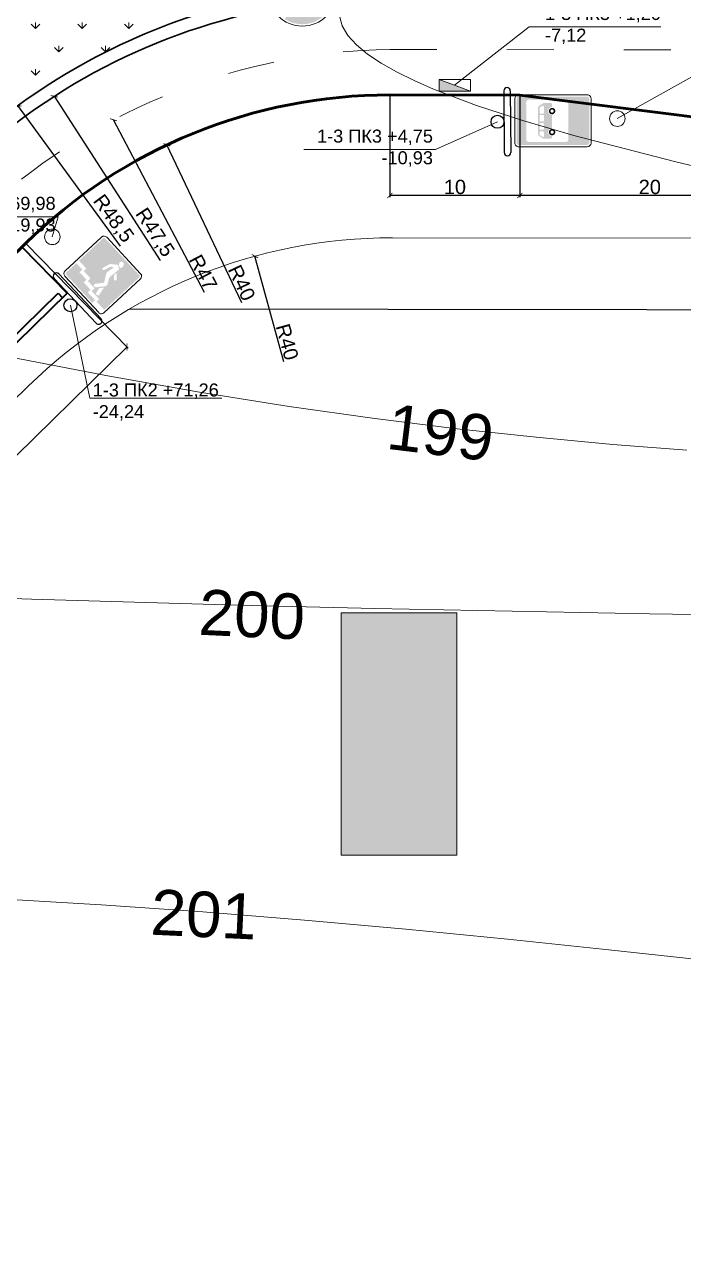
# Model space of a CAD drawing. Header units: millimetres. Extents: x -2123 to 34701, y -1286 to 835.
# Drawn here: x 1847.3 to 1898, y -66.8 to 27.3 of the extents above; entities that cross this region are included whole.
import ezdxf

# ---------------------------------------------------------------- set-up
doc = ezdxf.new("R2010")
doc.units = ezdxf.units.MM
doc.linetypes.add('ACAD_ISO03W100', pattern=[30, 12, -18])
doc.layers.get('0').update_dxf_attribs({"lineweight": 15})
for name, color, linetype, lineweight in [('1 Відмітки', 7, 'Continuous', 25), ('вертикалка', 6, 'Continuous', 15), ('Горизонталі', 7, 'Continuous', 18), ('Дор. Розм.', 7, 'Continuous', 50), ('дорога', 126, 'Continuous', 25), ('поздовжній профіль', 250, 'Continuous', 15), ('Позначки Наталії Симочко_Ном._пера__7', 7, 'Continuous', 18), ('Інж. мережі', 205, 'Continuous', 18)]:
    doc.layers.add(name, color=color, linetype=linetype, lineweight=lineweight)
doc.layers.add('Озелення', color=7, linetype='Continuous', lineweight=15, true_color=0x2bad00)
doc.layers.add('Осі', color=164, linetype='Continuous')
doc.layers.add('поперечніе для 12м', color=7, linetype='Continuous')
doc.styles.get("Standard").update_dxf_attribs({"font": 'arial.ttf'})
doc.styles.add('СГЕНЕРИР_СТИЛЬ_1', font='arial.ttf')
doc.dimstyles.new('Переход', dxfattribs={"dimscale": 0.1, "dimtxt": 11, "dimasz": 4, "dimexe": 1.25, "dimexo": 0.625, "dimgap": 0.9, "dimtad": 1, "dimtxsty": 'Standard', "dimblk": 'ARCHTICK', "dimcen": 2.5, "dimadec": 0, "dimazin": 0, "dimtfac": 1, "dimtmove": 0, "dimatfit": 3, "dimldrblk": 'ARCHTICK', "dimfxl": 1, "dimarcsym": 0})
pattern_1 = [(90, (0, 0), (-1.796051224, 1.796051224), [0.4762500000000001, -3.115852448]), (45, (0, 0), (-1.79605122421383, 1.796051224213831), [0.4762500000000001, -2.06375]), (135, (0, 0), (-1.796051224213831, -1.79605122421383), [0.4762500000000001, -2.06375])]

# ---------------------------------------------------------------- blocks, each defined once
blk = doc.blocks.new('5-12')
h = blk.add_hatch(color=5)
h.paths.add_polyline_path([(0.5, 4.894950576990964, 0.4142135623730951), (0.2456631019273345, 4.640613678918299), (0.2456631019273345, -4.640613678918214, 0.4142135623730992), (0.5, -4.894950576990879), (6.499983898906009, -4.894950576990879, 0.4142135623730951), (6.754320796978674, -4.640613678918214), (6.754320796978674, 4.640613678918299, 0.4142135623730951), (6.499983898906009, 4.894950576990964)])
h.paths.add_polyline_path([(6.043735096034367, 3.609366697873412, -0.4142135623730395), (6.343735096034322, 3.3093666978734), (6.343735096034322, -1.778120723146855, -0.4142135623731091), (6.043735096034367, -2.078120723146867), (0.956248490522455, -2.078120723146867, -0.4142135623731131), (0.6562484905224438, -1.778120723146855), (0.6562484905224438, 3.309366697873429, -0.4142135623730673), (0.956248490522455, 3.609366697873412)], flags=16)
h = blk.add_hatch(color=7)
edge = h.paths.add_edge_path()
edge.add_arc((5.706236414701892, 1.181402915469988), 0.2, 0, 31.08905083365866)
edge.add_line((5.877509570295671, 1.28467685299995), (5.508920341347048, 1.895958284402581))
edge.add_arc((5.337647185753382, 1.792684346872619), 0.2, 31.08905083365881, 89.99999999999994)
edge.add_line((5.337647185753382, 1.992684346872607), (1.700036091874437, 1.992684346872607))
edge.add_arc((1.70003609187438, 1.692684346872624), 0.3, 90, 146.6948263805524)
edge.add_line((1.449308756969628, 1.857413832792929), (1.143020149299331, 1.391225731228587))
edge.add_arc((1.393747484204027, 1.226496245308254), 0.3, 146.6948263805526, 180)
edge.add_line((1.093747484204072, 1.226496245308254), (1.093747484204072, 0.3093742452612389))
edge.add_arc((1.293747484204061, 0.3093742452612389), 0.2, 180, 270)
edge.add_line((1.293747484204061, 0.1093742452612503), (1.432683529333473, 0.1093742452612503))
edge.add_arc((1.968745471567274, 0.1093742452612503), 0.5360619422338488, 0, 180, ccw=False)
edge.add_line((2.504807413801188, 0.1093742452612503), (4.276426988264006, 0.1093742452612503))
edge.add_arc((4.812488930497863, 0.1093742452612503), 0.5360619422338488, 0, 180, ccw=False)
edge.add_line((5.348550872731778, 0.1093742452612503), (5.706236414702004, 0.1093742452612503))
edge.add_arc((5.706236414701892, 0.3093742452612389), 0.2, 270, 360)
edge.add_line((5.906236414701937, 0.3093742452612389), (5.906236414701937, 1.181402915469988))
edge = h.paths.add_edge_path(flags=16)
edge.add_arc((5.262242449081611, 1.704748230365339), 0.1, 0, 89.99999999999979)
edge.add_line((5.262242449081611, 1.804748230365362), (4.572305846220899, 1.804748230365362))
edge.add_arc((4.572305846220899, 1.704748230365339), 0.1, 90, 180)
edge.add_line((4.472305846220876, 1.704748230365339), (4.472305846220876, 1.325153521316735))
edge.add_arc((4.572305846220899, 1.325153521316735), 0.1, 179.9999999999996, 270)
edge.add_line((4.572305846220899, 1.225153521316713), (5.436357166525738, 1.225153521316713))
edge.add_arc((5.436357166525738, 1.325153521316735), 0.1, 270, 360)
edge.add_line((5.53635716652576, 1.325153521316735), (5.362242449081577, 1.704748230365339))
edge = h.paths.add_edge_path(flags=16)
edge.add_arc((4.198191128776728, 1.325153521316735), 0.1, 270, 360)
edge.add_line((4.29819112877675, 1.325153521316735), (4.29819112877675, 1.704748230365339))
edge.add_arc((4.198191128776728, 1.704748230365339), 0.1, 0, 89.99999999999979)
edge.add_line((4.198191128776728, 1.804748230365362), (3.508254525916015, 1.804748230365362))
edge.add_arc((3.508254525916015, 1.704748230365339), 0.1, 90, 180)
edge.add_line((3.408254525915992, 1.704748230365339), (3.408254525915992, 1.325153521316735))
edge.add_arc((3.508254525916015, 1.325153521316735), 0.1, 179.9999999999996, 270)
edge.add_line((3.508254525916015, 1.225153521316713), (4.198191128776728, 1.225153521316713))
edge = h.paths.add_edge_path(flags=16)
edge.add_arc((3.085774317182938, 1.704748230365339), 0.1, 0, 89.99999999999979)
edge.add_line((3.085774317182938, 1.804748230365362), (2.395837714322226, 1.804748230365362))
edge.add_arc((2.39583771432234, 1.704748230365339), 0.1, 90, 180)
edge.add_line((2.295837714322317, 1.704748230365339), (2.295837714322317, 1.325153521316735))
edge.add_arc((2.39583771432234, 1.325153521316735), 0.1, 179.9999999999996, 270)
edge.add_line((2.39583771432234, 1.225153521316713), (3.085774317183052, 1.225153521316713))
edge.add_arc((3.085774317182938, 1.325153521316735), 0.1, 270, 360)
edge.add_line((3.185774317182962, 1.325153521316735), (3.185774317182962, 1.704748230365339))
edge = h.paths.add_edge_path(flags=16)
edge.add_arc((1.963686509721526, 1.325153521316735), 0.1, 270, 360)
edge.add_line((2.063686509721435, 1.325153521316735), (2.063686509721435, 1.704748230365339))
edge.add_arc((1.963686509721526, 1.704748230365339), 0.1, 0, 89.99999999999979)
edge.add_line((1.963686509721526, 1.804748230365362), (1.664695373440338, 1.804748230365362))
edge.add_arc((1.664695373440281, 1.704748230365339), 0.1, 90, 146.6948263805523)
edge.add_line((1.581119595138659, 1.75965805900546), (1.331723408227446, 1.380063349956856))
edge.add_arc((1.415299186529068, 1.325153521316735), 0.1, 146.6948263805524, 270)
edge.add_line((1.415299186529068, 1.225153521316741), (1.963686509721469, 1.225153521316741))
h = blk.add_hatch(color=7)
h.paths.add_polyline_path([(2.398548429518598, 0.1093742452612503, 1.000000115195436), (1.538942513616063, 0.1093742452612503, 1.000000115195436)])
h.paths.add_polyline_path([(1.741801073171586, 0.1093742452612503, -1), (2.195689869963018, 0.1093742452612503, -1)], flags=16)
h = blk.add_hatch(color=7)
h.paths.add_polyline_path([(5.242291888449074, 0.1093742452612503, 1.000000115195436), (4.382685972546653, 0.1093742452612503, 1.000000115195436)])
h.paths.add_polyline_path([(4.585544532102119, 0.1093742452612503, -1), (5.039433328893608, 0.1093742452612503, -1)], flags=16)
at = {"color": 5}
for p, q in [((6.499983898905952, 5.140613678918272), (0.5, 5.140613678918272)), ((0, 4.640613678918243), (0, -4.640613678918214)), ((6.999983898905952, -4.640613678918214), (6.999983898905952, 4.640613678918243)), ((0.5, -5.140613678918214), (6.499983898905952, -5.140613678918214))]:
    blk.add_line(p, q, dxfattribs=at)
for centre, start, end in [((0.5, 4.640613678918243), 90, 180), ((6.499983898905952, 4.640613678918243), 0, 90), ((0.5, -4.640613678918214), 180, 270), ((6.499983898905952, -4.640613678918214), 270, 0)]:
    blk.add_arc(centre, 0.5, start, end, dxfattribs=at)
blk = doc.blocks.new('5-17-1')
h = blk.add_hatch(color=5)
h.paths.add_polyline_path([(6.742321951674852, 3.040969985538652, 0.4142135623730873), (6.531317799336761, 3.2519741378768), (0.4500000000000455, 3.2519741378768, 0.4142135623730951), (0.2389958476618403, 3.040969985538652), (0.2389958476618403, -0.9311537544786574), (1.55422501593523, -0.9311537544786574), (1.55422501593523, -1.374509905309707), (2.786885955165416, -1.374509905309707), (2.786885955165416, -1.842089622484252), (4.019492969852194, -1.842089622484252), (4.019492969852194, -2.33430419652916), (5.350781883082163, -2.33430419652916), (5.350781883082163, -2.777273185003025), (6.742321951674852, -2.777273185003025)])
h.paths.add_polyline_path([(4.432734751254316, 2.35677256061956), (4.39615894382473, 2.225331986145931), (4.34495189118877, 2.159611698908918), (4.26448695931208, 2.137704248751049), (4.116259306998358, 2.195289141072805), (3.933380269849862, 2.275615082827187), (3.869475616945805, 2.342166906102193), (3.803637319104153, 2.488213135093587), (3.796324002085952, 2.590444463769017), (3.796324002085952, 2.656166814242908), (3.847526443551146, 2.75109634727795), (3.891420179169017, 2.809512775637813), (3.993829673269488, 2.853327675953607), (4.10355709555813, 2.860629471593767), (4.227911151882494, 2.816816634514963), (4.381527698618356, 2.663468609883409), (4.425421434236681, 2.53932983104994)], flags=16)
h.paths.add_polyline_path([(4.339791990972572, 1.911299066213757), (4.348470214571078, 1.864502788474737), (4.268126146266353, 0.4569470357712931, 0.1638511857774983), (4.318793470528931, 0.272291462378405), (4.714405672859356, -0.315239110366349, -0.3171317593734832), (4.705698922542865, -0.7185574036598723), (4.028840726957469, -1.642814150433935, -0.9004013949800036), (3.638167608579919, -1.441165853932375), (4.258868155078857, -0.5782736109231906, 0.312757229480403), (4.260420745881106, -0.4643281442135958), (3.660045845387799, 0.4272990782797593, -0.1845377866839044), (3.611715295146154, 0.6359266727112641), (3.749816371702422, 1.635243004536391), (3.408625976737198, 1.370248182363468), (3.374592853643889, 1.326245603471193), (3.358374803114088, 1.292725713004131), (3.164046683769242, 0.5329592482487442), (3.134167514748924, 0.4863427985413864), (3.072740553587664, 0.4470797225163779), (3.025144039848328, 0.4409986943853142), (2.960366292727258, 0.4498578995767844), (2.907515983338612, 0.4845146933363936), (2.880948093381107, 0.5241955857599124), (2.866706920036563, 0.5606918756317896), (2.871547987978715, 0.6303282289546246), (3.113088557470632, 1.572844876045564), (3.823652847561107, 2.172665747685812), (3.864392542296286, 2.188622822419347), (3.900853070454104, 2.192089060530804), (3.947730233632114, 2.176490989029957), (4.306803674488833, 1.947694566381869)], flags=16)
h.paths.add_polyline_path([(5.070952972597069, 0.8616853500479918), (5.094912616495889, 0.7771772269531425), (5.074143902846572, 0.6974516871573542), (5.013451671708481, 0.6336729059100891), (4.931986115750419, 0.6081609807637279), (4.845734164417763, 0.6320780237314239), (4.435027848253071, 0.9887824535586558), (4.454983650755707, 1.391113697851153)], flags=16)
h.paths.add_polyline_path([(4.725958299245007, -0.9184820207979101), (4.980450532256895, -1.996370831961939, -0.8553563221482448), (4.550592557219375, -2.073515355010272), (4.384411698692701, -1.421380616501721)], flags=16)
h.paths.add_polyline_path([(5.128882422697983, -2.78848722335033), (3.797647433999713, -2.78848722335033), (3.797647433999713, -2.320907506175785), (2.564986494781237, -2.320907506175785), (2.564986494781237, -1.853327788998342), (1.307682043189856, -1.853327788998342), (1.307682043189856, -1.387511917379868), (0.2389958476618403, -1.387511917379868), (0.2389958476618403, -3.040969985538538, 0.4142135623730948), (0.4500000000000455, -3.251974137876686), (5.119633126687858, -3.251974137876686)])
at = {"color": 5}
for p, q in [((0, 3.040969985538595), (0, -3.040969985538595)), ((6.531317799336761, 3.49096998553864), (0.4500000000000455, 3.490969985538583)), ((6.981317799336808, -3.040969985538595), (6.981317799336808, 3.040969985538595)), ((0.4500000000000455, -3.490969985538583), (6.531317799336761, -3.490969985538583))]:
    blk.add_line(p, q, dxfattribs=at)
for centre, start, end in [((0.4500000000000455, 3.040969985538595), 90, 180), ((6.531317799336761, 3.040969985538595), 0, 90), ((0.4500000000000455, -3.040969985538595), 180, 269.9999999999999), ((6.531317799336761, -3.040969985538595), 270, 0)]:
    blk.add_arc(centre, 0.45, start, end, dxfattribs=at)
blk = doc.blocks.new('4-2-1')
blk.add_hatch(color=5).paths.add_polyline_path([(1.411247723194378, 2.562610898905177), (4.456476718373096, -0.482618096273427), (4.867005670699768, -0.0720891439468687), (5.33251867424417, -1.837667699072312), (3.566940119118498, -1.372154695528024), (3.97776542750978, -0.9613293871368568), (0.933035915326286, 2.083400125046637, 19.48209582970291)])
at = {"color": 5}
blk.add_circle((3.5, 0), 3.5, dxfattribs=at)
blk = doc.blocks.new('_ArchTick')
at = {"color": 0, "linetype": 'ByBlock', "const_width": 0.15}
blk.add_lwpolyline([(-0.5, -0.5), (0.5, 0.5)], dxfattribs=at)
blk = doc.blocks.new('*D777')
at = {"layer": 'Defpoints', "color": 0, "lineweight": 20, "transparency": 16777216}
for p in [(1885.411957380988, 21.81654435491484), (1905.409099463424, 19.29378623468112), (1885.411957380988, 14.0872036124747)]:
    blk.add_point(p, dxfattribs=at)
at = {"layer": 'вертикалка', "color": 0, "lineweight": -2, "transparency": 16777216}
for p, q in [((1885.411957380988, 21.75404435491484), (1885.411957380988, 13.9622036124747)), ((1905.409099463424, 19.23128623468112), (1905.409099463424, 13.9622036124747)), ((1905.409099463424, 14.0872036124747), (1885.411957380988, 14.0872036124747))]:
    blk.add_line(p, q, dxfattribs=at)
at = {"layer": 'вертикалка', "color": 0, "lineweight": -2, "transparency": 16777216, "xscale": 0.4, "yscale": 0.4, "zscale": 0.4, "rotation": 180}
blk.add_blockref('_ArchTick', (1885.411957380988, 14.0872036124747), dxfattribs=at)
at = {"layer": 'вертикалка', "color": 0, "lineweight": -2, "transparency": 16777216, "xscale": 0.4, "yscale": 0.4, "zscale": 0.4}
blk.add_blockref('_ArchTick', (1905.409099463424, 14.0872036124747), dxfattribs=at)
at = {"layer": 'вертикалка', "color": 0, "lineweight": 20, "transparency": 16777216, "insert": (1895.410528422206, 14.73883389896856), "char_height": 1.1, "attachment_point": 5}
blk.add_mtext('20', dxfattribs=at)
blk = doc.blocks.new('*D778')
at = {"layer": 'Defpoints', "color": 0, "lineweight": 20, "transparency": 16777216}
for p in [(1875.411970539007, 21.82792421730061), (1885.411957380988, 21.81654435491484), (1875.411970539007, 14.0872036124747)]:
    blk.add_point(p, dxfattribs=at)
at = {"layer": 'вертикалка', "color": 0, "lineweight": -2, "transparency": 16777216}
for p, q in [((1875.411970539007, 21.76542421730061), (1875.411970539007, 13.9622036124747)), ((1885.411957380988, 21.75404435491484), (1885.411957380988, 13.9622036124747)), ((1885.411957380988, 14.0872036124747), (1875.411970539007, 14.0872036124747))]:
    blk.add_line(p, q, dxfattribs=at)
at = {"layer": 'вертикалка', "color": 0, "lineweight": -2, "transparency": 16777216, "xscale": 0.4, "yscale": 0.4, "zscale": 0.4, "rotation": 180}
blk.add_blockref('_ArchTick', (1875.411970539007, 14.0872036124747), dxfattribs=at)
at = {"layer": 'вертикалка', "color": 0, "lineweight": -2, "transparency": 16777216, "xscale": 0.4, "yscale": 0.4, "zscale": 0.4}
blk.add_blockref('_ArchTick', (1885.411957380988, 14.0872036124747), dxfattribs=at)
at = {"layer": 'вертикалка', "color": 0, "lineweight": 20, "transparency": 16777216, "insert": (1880.411963959997, 14.73883389896856), "char_height": 1.1, "attachment_point": 5}
blk.add_mtext('10', dxfattribs=at)
blk = doc.blocks.new('*D822')
at = {"layer": 'Defpoints', "color": 0, "lineweight": 20, "transparency": 16777216}
for p in [(1865.02034086868, 9.410266103739275), (1875.574301798172, -29.17229354046862)]:
    blk.add_point(p, dxfattribs=at)
at = {"layer": 'вертикалка', "color": 0, "lineweight": -2, "transparency": 16777216}
blk.add_line((1867.242125689629, 1.287993722446004), (1865.02034086868, 9.410266103739275), dxfattribs=at)
at = {"layer": 'вертикалка', "color": 0, "lineweight": -2, "transparency": 16777216, "xscale": 0.4, "yscale": 0.4, "zscale": 0.4, "rotation": 105.2985727905898}
blk.add_blockref('_ArchTick', (1865.02034086868, 9.410266103739275), dxfattribs=at)
at = {"layer": 'вертикалка', "color": 0, "lineweight": 20, "transparency": 16777216, "insert": (1867.50065703965, 2.812578694398326), "char_height": 1.1, "attachment_point": 5, "rotation": 285.29857279058984}
blk.add_mtext('R40', dxfattribs=at)
blk = doc.blocks.new('*D823')
at = {"layer": 'Defpoints', "color": 0, "lineweight": 20, "transparency": 16777216}
for p in [(1858.255026187683, 17.98315913195586), (1875.366451059043, -18.17204988240269)]:
    blk.add_point(p, dxfattribs=at)
at = {"layer": 'вертикалка', "color": 0, "lineweight": -2, "transparency": 16777216}
blk.add_line((1864.01257159589, 5.81788013220455), (1858.255026187683, 17.98315913195586), dxfattribs=at)
at = {"layer": 'вертикалка', "color": 0, "lineweight": -2, "transparency": 16777216, "xscale": 0.4, "yscale": 0.4, "zscale": 0.4, "rotation": 115.3271120076901}
blk.add_blockref('_ArchTick', (1858.255026187683, 17.98315913195586), dxfattribs=at)
at = {"layer": 'вертикалка', "color": 0, "lineweight": 20, "transparency": 16777216, "insert": (1864.001663647592, 7.364191489050199), "char_height": 1.1, "attachment_point": 5, "rotation": 295.3271120076901}
blk.add_mtext('R40', dxfattribs=at)
blk = doc.blocks.new('*D824')
at = {"layer": 'Defpoints', "color": 0, "lineweight": 20, "transparency": 16777216}
for p in [(1854.139484185208, 19.91604239157527), (1876.070301156567, -21.77410581333368)]:
    blk.add_point(p, dxfattribs=at)
at = {"layer": 'вертикалка', "color": 0, "lineweight": -2, "transparency": 16777216}
blk.add_line((1861.130456831011, 6.626310135789822), (1854.139484185208, 19.91604239157527), dxfattribs=at)
at = {"layer": 'вертикалка', "color": 0, "lineweight": -2, "transparency": 16777216, "xscale": 0.4, "yscale": 0.4, "zscale": 0.4, "rotation": 117.746306750638}
blk.add_blockref('_ArchTick', (1854.139484185208, 19.91604239157527), dxfattribs=at)
at = {"layer": 'вертикалка', "color": 0, "lineweight": 20, "transparency": 16777216, "insert": (1861.043121905519, 8.167028502620042), "char_height": 1.1, "attachment_point": 5, "rotation": 297.746306750638}
blk.add_mtext('R47', dxfattribs=at)
blk = doc.blocks.new('*D825')
at = {"layer": 'Defpoints', "color": 0, "lineweight": 20, "transparency": 16777216}
for p in [(1849.585378724747, 21.72264035812259), (1875.366451062627, -18.17204990074117)]:
    blk.add_point(p, dxfattribs=at)
at = {"layer": 'вертикалка', "color": 0, "lineweight": -2, "transparency": 16777216}
blk.add_line((1857.753354829298, 9.08317864519438), (1849.585378724747, 21.72264035812259), dxfattribs=at)
at = {"layer": 'вертикалка', "color": 0, "lineweight": -2, "transparency": 16777216, "xscale": 0.4, "yscale": 0.4, "zscale": 0.4, "rotation": 122.871682647334}
blk.add_blockref('_ArchTick', (1849.585378724747, 21.72264035812259), dxfattribs=at)
at = {"layer": 'вертикалка', "color": 0, "lineweight": 20, "transparency": 16777216, "insert": (1857.270072352841, 11.21064557441446), "char_height": 1.1, "attachment_point": 5, "rotation": 302.87168264733407}
blk.add_mtext('R47,5', dxfattribs=at)
blk = doc.blocks.new('*D826')
at = {"layer": 'Defpoints', "color": 0, "lineweight": 20, "transparency": 16777216}
for p in [(1846.782133045981, 21.00940955780891), (1875.366451062625, -18.17204990073958)]:
    blk.add_point(p, dxfattribs=at)
at = {"layer": 'вертикалка', "color": 0, "lineweight": -2, "transparency": 16777216}
blk.add_line((1854.684118294253, 10.17789997038528), (1846.782133045981, 21.00940955780891), dxfattribs=at)
at = {"layer": 'вертикалка', "color": 0, "lineweight": -2, "transparency": 16777216, "xscale": 0.4, "yscale": 0.4, "zscale": 0.4, "rotation": 126.1121285204992}
blk.add_blockref('_ArchTick', (1846.782133045981, 21.00940955780891), dxfattribs=at)
at = {"layer": 'вертикалка', "color": 0, "lineweight": 20, "transparency": 16777216, "insert": (1854.083169213983, 12.27597382201236), "char_height": 1.1, "attachment_point": 5, "rotation": 306.1121285204992}
blk.add_mtext('R48,5', dxfattribs=at)
blk = doc.blocks.new('столб')
at = {"layer": 'поздовжній профіль', "color": 160}
for points in [[(-500, 0, 0, 0, 0), (-999.927872557193, 0, 350, 0, 0), (-1699.927872557193, 0, 0, 0, 0)], [(500, 0, 0, 0, 0), (999.927872557193, 0, 350, 0, 0), (1699.927872557193, 0, 0, 0, 0)]]:
    blk.add_lwpolyline(points, format="xyseb", dxfattribs=at)
blk.add_circle((0, 0), 500, dxfattribs=at)
blk = doc.blocks.new('*D1098')
at = {"layer": 'Defpoints', "color": 0, "transparency": 16777216}
for p in [(1847.36931350848, 10.39646931224274), (1855.182646481061, 2.423677358130703), (1807.844729670273, -28.33760727071899)]:
    blk.add_point(p, dxfattribs=at)
at = {"layer": 'Інж. мережі', "color": 0, "lineweight": -2, "transparency": 16777216}
for p, q in [((1847.413059035903, 10.35183100100107), (1855.270137535907, 2.334400735647364)), ((1815.658062642854, -36.31039922483103), (1855.182646481061, 2.423677358130703)), ((1807.888475197696, -28.38224558196066), (1815.7455536977, -36.39967584731437))]:
    blk.add_line(p, q, dxfattribs=at)
at = {"layer": 'Інж. мережі', "color": 0, "lineweight": -2, "transparency": 16777216, "xscale": 0.4, "yscale": 0.4, "zscale": 0.4}
for p, rotation in [((1855.182646481061, 2.423677358130703), 44.42126291483379), ((1815.658062642854, -36.31039922483103), 224.4212629148338)]:
    blk.add_blockref('_ArchTick', p, dxfattribs=dict(at, rotation=rotation))
at = {"layer": 'Інж. мережі', "color": 0, "transparency": 16777216, "insert": (1834.894672973815, -16.40695093379225), "char_height": 1.1, "attachment_point": 5, "rotation": 44.42126291483379}
blk.add_mtext('55,34', dxfattribs=at)

msp = doc.modelspace()

# ---------------------------------------------------------------- hatches: boundary and pattern name
at = {"layer": 'вертикалка'}
h = msp.add_hatch(color=0, dxfattribs=at)
h.dxf.hatch_style = 1
h.paths.add_polyline_path([(1881.61062543401, 22.1300448644414), (1879.21062543401, 22.1300448644414), (1879.21062543401, 23.03004486444138)])
at = {"layer": 'Озелення', "lineweight": 20}
h = msp.add_hatch(dxfattribs=at)
h.set_pattern_fill('GRASS', color=0, scale=0.1)
h.set_pattern_definition(pattern_1)
h.paths.add_polyline_path([(1769.842601897027, -46.40607140675591), (1766.697212617695, -46.05284010888613, -0.08039902127418831), (1771.010565120403, -61.38855525191092)])
h.paths.add_polyline_path([(1791.280675278436, -36.52721156062977), (1790.619242968133, -36.43448669621245), (1785.142211289482, -35.37473091475947), (1786.404055210877, -51.35988419986341), (1787.124964271208, -51.6465288569948, -0.08051887427855095)])
h.paths.add_polyline_path([(1795.868466337166, -28.56662714332454, 0.6585425243700463), (1794.91123992663, -26.99832357271625, -0.001225776443562919), (1794.634527327663, -27.03716805436641), (1794.554611309391, -27.94439583073333, -0.9570067633703516), (1795.552682645662, -27.98827001431437, -1.044924694657576), (1794.554611309391, -27.94439583073333), (1794.346208937381, -30.31023467802198, -1), (1793.848137601109, -30.26636049444832), (1794.126627300328, -27.10487177132016, -0.003872352128324384), (1793.250282470573, -27.21078967333456), (1793.712248545774, -27.80153296460342, -0.4142135623730722), (1793.663566010383, -28.19949591607995), (1790.645264855405, -30.55983205353025, -0.4142135623730768), (1790.247301903928, -30.51114951813932), (1787.94014640459, -27.56085358449011, -0.005305616954006488), (1786.73076367153, -27.57114641586421), (1784.526010048569, -27.56863768606901), (1785.142211289482, -35.37473091475947), (1790.619242968133, -36.43448669621245), (1791.280675278436, -36.52721156062977, -0.046980848601493)])
h.paths.add_polyline_path([(1864.440020212395, 29.08113105730143, 0.0756436188733004), (1864.719608007611, 29.19223099828564), (1864.718774206011, 29.34010838595665), (1843.848455664218, 29.36386025227264, -0.0396298306414849), (1843.124306812068, 20.37153785671075, 0.03308081009109362), (1843.111974406304, 20.23993583559053), (1843.849875397187, 19.78661241059091, -0.2606475580695466), (1843.611601798641, 20.21263974631265, -1), (1844.611601798641, 20.21263974631265, -0.586486236535972), (1843.849875397187, 19.78661241059091), (1844.58777638807, 19.33328898559114, 0.04680219955109058), (1844.743012894649, 19.43719147090188, -0.114530303222971)])
h.paths.add_polyline_path([(1849.674033666255, 39.32584692986636), (1845.694416400946, 42.59066794398515, -0.5616508007935697), (1845.449438134496, 42.24097649372473), (1842.34374934735, 42.43935949783447, -0.003499923265151255), (1842.520449307896, 41.66119653204599), (1842.988595265078, 42.0458023170559, -0.4142135623730618), (1843.387614643535, 42.00671222092721), (1845.819912742376, 39.04609497071181, -0.4142135623730749), (1845.780822646247, 38.64707559225425), (1843.385480308874, 36.67917967026617, -0.03218222315275), (1843.848455664218, 29.36386025227264), (1864.718774206011, 29.34010838595665), (1864.71472503057, 30.05824263592991, -1.002823184483385), (1863.714732978455, 30.0554234478206, -0.9971847634487635), (1864.71472503057, 30.05824263592991), (1864.709842053529, 30.92425427357418, 0.0460574210748776), (1864.542426051293, 31.00020768245517, -0.0885270400482548)])
h = msp.add_hatch(dxfattribs=at)
h.set_pattern_fill('GRASS', color=0, scale=0.1)
h.set_pattern_definition(pattern_1)
h.paths.add_polyline_path([(1595.840527612865, 42.07588739759727), (1581.27562298603, 42.0924620799622), (1581.034865192492, 40.81887236003539), (1580.766125367724, 39.29036688806982), (1580.515033114352, 37.74379040179976), (1580.418358553043, 37.09343439876817), (1598.83483573551, 37.07247667340469), (1598.837111709443, 39.07247537922043, 0.4142135623730628)])
h.paths.add_polyline_path([(1581.27562298603, 42.0924620799622), (1579.534913069297, 42.09444298644243), (1579.529223134465, 37.0944462239793), (1580.418358553043, 37.09343439876817), (1580.515033114352, 37.74379040179983), (1580.766125367724, 39.29036688807133), (1581.034865192492, 40.81887236003654)])
h.paths.add_polyline_path([(1624.829990124075, 21.02979253242108), (1625.027928163246, 22.04265954650545), (1579.512153329968, 22.09445593659004), (1579.506463395136, 17.09445917412685), (1624.744996078389, 17.04297828021845)])
h.paths.add_polyline_path([(1649.878489118475, 19.43560101017647, -0.4145469103893846), (1652.385625572191, 21.93988599693703), (1640.351484767407, 21.96541128564276), (1639.373963702468, 20.48252142546304, -0.2521436408810043), (1639.64373757104, 19.98157162539547, -1), (1638.443737570795, 19.98157162539547, -0.5972608370975767), (1639.373963702468, 20.48252142546304), (1640.390882127695, 22.02517669447649), (1625.027928163246, 22.04265954650546), (1624.829990124075, 21.02979253242106), (1624.744996078389, 17.04297828021845), (1651.751270101791, 17.01224547246816, -0.3413728641751107)])
h.paths.add_polyline_path([(1660.4488594667, 22.00235096378499), (1640.390882127695, 22.02517669447648), (1640.351484767407, 21.96541128564276), (1652.385625572189, 21.93988599693704, 0.4145469103891813), (1649.878489118475, 19.43560101017647, 0.3413728641751126), (1651.751270101791, 17.01224547246816), (1660.625493973457, 17.00214671482597, -0.2963597312968839), (1660.47576963035, 17.22974714150873)])
h.paths.add_polyline_path([(1663.815447829756, 19.99851852921729), (1663.817723803606, 21.9985172377422), (1660.948870623035, 22.00178195725935), (1660.962370538946, 19.6075285771651, -1.002823184483385), (1661.962362591061, 19.61034776527441, -0.9971847634487635), (1660.962370538946, 19.6075285771651), (1660.975761682465, 17.23256632961806, -0.2999658788220202), (1660.825585971639, 17.00194961379125, 0.4128912616539173)])
h.paths.add_polyline_path([(1801.301741925012, -172.3394040597884, 0.4142135623742483), (1798.075965676096, -169.5836160432674), (1800.57058930856, -201.3328185710271), (1801.096177273615, -201.4214495065595), (1802.04225868886, -201.5795614177667), (1802.987898912017, -201.7361862495366), (1803.619677732356, -201.8398916028161)])
h.paths.add_polyline_path([(1777.388932515855, -171.3784444577595), (1777.152702404389, -171.3970057182587, 0.4142135623731313), (1774.396914387866, -174.6227819671629), (1776.131072405758, -196.6934997335335), (1776.357472922433, -196.7417250112505), (1777.313492195898, -196.9435509287183), (1778.269188958451, -197.1435098117292), (1779.224557909588, -197.3416166895788), (1779.238471914783, -197.3444761638568)])
h.paths.add_polyline_path([(1779.238473776919, -197.3445023067274), (1778.269188958461, -197.1435098117263), (1777.313492195912, -196.9435509287264), (1776.357472922441, -196.7417250112592), (1776.131072405759, -196.6934997335371), (1776.703606151197, -203.980165987078), (1779.694388283704, -203.7451718709034)])
h.paths.add_polyline_path([(1994.689281569543, 21.69218810017161), (1940.411921768161, 21.75395506996495), (1940.409645794227, 19.75395636320692, 0.4142135623730533), (1943.406229890805, 16.75054434483016), (1994.683591634711, 16.69219133770849)])
h.paths.add_polyline_path([(1994.712041308872, 41.69217515002355), (1907.34063927378, 41.79160273115882), (1903.632291419732, 41.0035446641875), (1898.312338477461, 40.06222691360216), (1892.865372631135, 39.01845206865551), (1890.064954366063, 38.3692008838835), (1887.197616271515, 37.58760460322569), (1884.807485352019, 36.81724194211058), (1994.70635137404, 36.69217838756042)])
at = {"layer": 'Озелення', "lineweight": 20, "true_color": 0xffffff}
h = msp.add_hatch(color=7, dxfattribs=at)
h.dxf.hatch_style = 1
h.paths.add_polyline_path([(1871.657082309102, -18.03710515064449), (1880.548424197448, -18.03710515064449), (1880.548424197448, -36.70564307690802), (1871.657082309102, -36.70564307690802)])

# ---------------------------------------------------------------- linework, layer by layer
at = {"layer": 'вертикалка', "color": 0}
msp.add_line((1881.61062543401, 22.13004486444129), (1879.21062543401, 23.03004486444115), dxfattribs=at)
msp.add_lwpolyline([(1879.21062543401, 22.13004486444129), (1879.21062543401, 23.03004486444115), (1881.61062543401, 23.03004486444115), (1881.61062543401, 22.13004486444129)], close=True, dxfattribs=at)
at = {"layer": 'вертикалка', "color": 7, "lineweight": 20, "true_color": 0xffffff}
msp.add_lwpolyline([(1871.657082309102, -18.03710515064449), (1880.548424197448, -18.03710515064449), (1880.548424197448, -36.70564307690802), (1871.657082309102, -36.70564307690802)], close=True, dxfattribs=at)
at = {"layer": 'Горизонталі'}
for points, elevation in [([(1813.083337952067, 27.74938322386913), (1810.133914320202, 22.53501313067306), (1809.747311621612, 17.82973972892705), (1812.09279761239, 13.84221191776794), (1816.64397665834, 10.49202620969771), (1822.854376902084, 7.690437323894457), (1830.177526486245, 5.34869997953632), (1838.066953553445, 3.378068895801448), (1845.977670546574, 1.689985539845509), (1853.54584537575, 0.2186835441978019), (1860.760316365565, -1.057232054690246), (1867.650558835966, -2.15404345654855), (1874.246048106901, -3.088032861107138), (1880.576259498315, -3.875482468095925), (1886.670668330155, -4.532674477244882), (1892.558749922369, -5.075891088284038), (1898.269979594903, -5.521414500943365)], 199), ([(1871.523894751298, 27.91266093423997), (1871.73961114574, 27.15888574702893), (1872.183883849183, 26.41879038407376), (1872.840835864331, 25.69267940459753), (1873.694590193889, 24.98085736782355), (1874.729269840563, 24.2836288329749), (1875.928997807056, 23.60129835927478), (1877.277897096076, 22.93417050594638), (1878.760090710325, 22.28254983221291), (1882.060852925335, 21.02704826042327), (1885.704268473725, 19.83723011769115), (1889.563321377136, 18.71553187780211), (1897.420279682854, 16.68624080220962), (1901.190757320978, 15.78230011804834)], 198), ([(1900.657415031282, -18.21308117820081), (1895.375356674853, -18.12417110602826), (1890.093246384055, -18.03024754205541), (1884.811075503157, -17.93047490431553), (1879.528835376432, -17.82401761084196), (1874.246517348152, -17.71004007966798), (1868.964112762588, -17.58770672882684), (1863.681612964012, -17.45618197635184), (1858.399009296695, -17.3146302402763), (1853.11629310491, -17.16221593863344), (1847.833455732927, -16.99810348945658), (1842.550488525018, -16.82145731077901)], 200), ([(1753.275412335664, -23.19570499370172), (1760.150528964799, -27.12485785165148), (1767.450640094536, -30.34110062337498), (1775.046643298403, -32.91655937099932), (1782.809436149926, -34.9233601566516), (1790.619242968133, -36.43448669621245), (1798.434975630043, -37.53015852855123), (1806.255030102463, -38.29422600650338), (1814.078099102525, -38.81056677099048), (1821.902875347365, -39.16305846293392), (1829.728051554117, -39.43557872325533), (1837.552320439915, -39.71200519287618), (1845.374483041642, -40.06962001661589), (1853.194284823199, -40.52819999306018), (1861.011958225676, -41.0778702998183), (1868.827739735637, -41.70850978907754), (1876.641865839648, -42.40999731302531), (1884.454573024272, -43.17221172384893), (1892.266097776075, -43.98503187373581), (1900.076676581619, -44.83833661487324)], 201)]:
    msp.add_lwpolyline(points, dxfattribs=dict(at, elevation=elevation))
at = {"layer": 'Горизонталі', "lineweight": 20}
msp.add_spline([(1931.631427146377, -118.8683969823905), (1873.45672819218, -122.1082435199005), (1832.047125724572, -120.3526937916595), (1801.680096051509, -112.8288885555521), (1782.3556060734, -107.0606491371873), (1750.733737454381, -98.53367147854988), (1722.332000077395, -83.81415098076741), (1688.834857055098, -41.43624421802451), (1674.270751588278, -14.75391240814861), (1671.760031058954, 1.246631015721505), (1682.143617021209, 47.82902732399225), (1687.484294065149, 86.62068366639141), (1691.959124795033, 101.3254518678787), (1724.477350669104, 131.4930827286798), (1762.004548542615, 152.0556766972368), (1794.128356049975, 172.8715185430647), (1881.484903840049, 208.7841725590861)], degree=3, dxfattribs=at)
at = {"layer": 'Дор. Розм.', "color": 18, "true_color": 0x000000}
msp.add_lwpolyline([(1800.630879366054, -202.1001332155558), (1798.075965676096, -169.5836160432674, -0.08617985901652736), (1799.354164164536, -155.9563066463381), (1800.729745015359, -150.8966890340161, 0.08609881051520885), (1802.008949739832, -137.2822124958599), (1795.965246655274, -60.04541496277738, -0.2220612135989846), (1807.844729670273, -28.33760727071898), (1847.36931350848, 10.39646931224272, -0.1965840245202776), (1875.411970539007, 21.82792421730061), (1885.411957380988, 21.81654435491484)], format="xyb", dxfattribs=at)
msp.add_lwpolyline([(1885.411957380988, 21.81654435491484), (1905.409099463424, 19.29378623468112), (1925.409086513277, 19.27102649535243), (1940.411921768161, 21.75395506996495)], dxfattribs=at)
at = {"layer": 'дорога'}
for p, q in [((1884.175269384624, 22.13810152970483), (1884.202051671663, 17.38817703461046)), ((1884.675261436739, 22.14092071781419), (1884.702043723778, 17.39099622271976)), ((1849.559373677618, 7.70617005246595), (1852.81406767105, 4.246478301874276)), ((1849.923551756627, 8.04876942019564), (1853.17824575006, 4.589077669603967))]:
    msp.add_line(p, q, dxfattribs=at)
at = {"layer": 'дорога', "color": 18, "lineweight": 30, "true_color": 0x000000}
msp.add_lwpolyline([(1843.281155550607, 16.85342388118021), (1843.281155550607, 16.85342388118021, -0.1506806233356672), (1868.578590347824, 28.84044789142234, 0.8203816526613957), (1868.683107647286, 30.79909310677963, -0.1096948466918391), (1850.308291527957, 40.09896850172223), (1841.969852434335, 46.93970452302824, 0.7429455772277228), (1840.379680499549, 45.87293641330385, -0.1274954031538796), (1841.62747945069, 17.79848522171171, 0.7297341883481858), (1843.281155550607, 16.85342388118021, 0.008420689246534498), (1843.281155550607, 16.85342388118021), (1843.281155550607, 16.85342388118021)], format="xyb", dxfattribs=at)
msp.add_lwpolyline([(1844.743012894649, 19.43719147090193, -0.1145303032229707), (1864.440020212395, 29.08113105730143, 0.752538087365143), (1864.542426051293, 31.00020768245524, -0.08852704006595359), (1849.674033663621, 39.3258469320273), (1843.777273962649, 44.16346414581481, 0.7218454493392488), (1842.172420865247, 43.14962512044578, -0.1010113257044137), (1843.124306812068, 20.37153785671076, 0.6891923173076546)], format="xyb", close=True, dxfattribs=at)
at = {"layer": 'дорога', "color": 18, "lineweight": 20, "true_color": 0x000000}
msp.add_lwpolyline([(1799.997184278052, -47.22287698155995), (1847.580000419644, -0.6009951743086077, -0.1965582477203568), (1875.619821276829, 10.82768055923631), (1994.676763712912, 10.69219522275278)], format="xyb", dxfattribs=at)
at = {"layer": 'дорога', "color": 18, "true_color": 0x000000}
msp.add_lwpolyline([(1855.371345982874, 5.350750594212257), (1994.670504819966, 5.19222986437682)], dxfattribs=at)
at = {"layer": 'дорога'}
for centre in [(1883.688668476028, 19.76032009404844), (1850.822542595324, 5.633724809440537)]:
    msp.add_circle(centre, 0.5, dxfattribs=at)
for centre, start, end in [((1884.425265410682, 22.13951112375945), 0.3230568757707874, 180.3230568757708), ((1884.45204769772, 17.38958662866508), 180.3230568757708, 0.3230568757707874), ((1849.741462717122, 7.877469736330568), 43.25123857396582, 223.2512385739647), ((1852.996156710555, 4.417777985739122), 223.2512385739647, 43.25123857396582)]:
    msp.add_arc(centre, 0.2500000000000227, start, end, dxfattribs=at)
at = {"layer": 'Осі', "color": 18, "linetype": 'ACAD_ISO03W100', "lineweight": 20, "ltscale": 0.3, "true_color": 0x000000}
msp.add_lwpolyline([(1815.56954448684, -15.16781614983125), (1844.550184715435, 13.23319985157064, -0.1817467806761288), (1875.415953493504, 25.32792195102459), (1994.69326452404, 25.19218583389566)], format="xyb", dxfattribs=at)
at = {"layer": 'Позначки Наталії Симочко_Ном._пера__7', "color": 7, "linetype": 'Continuous', "lineweight": 18}
for points in [[(1880.389687176184, 22.58789671112558), (1886.114510865613, 27.08327158742631), (1896.2655645733, 27.08254122193611)], [(1892.909130801479, 20.00708746853692), (1898.63386202731, 23.21734829468764), (1908.784915734997, 23.21661792919721)], [(1883.688668476028, 19.7603200940483), (1878.925880036739, 17.62170500568149), (1868.774826329051, 17.62097464019129)], [(1849.429777005916, 10.90346809547017), (1849.889684402544, 12.44454158565608), (1839.738630694856, 12.44381122016566)], [(1850.822542595324, 5.633724809440395), (1852.318373397021, -1.525985916518181), (1862.469427104708, -1.52671628200838)]]:
    msp.add_lwpolyline(points, dxfattribs=at)
at = {"layer": 'поперечніе для 12м', "color": 177, "lineweight": 35, "true_color": 0x293189, "elevation": -205}
for points in [[(1847.078534237225, 10.13417531647769), (1850.578176431045, 6.5631104171473)], [(1849.87170645878, 6.57084140974689), (1850.221670678156, 6.213734919819899)]]:
    msp.add_lwpolyline(points, dxfattribs=at)
at = {"layer": 'поперечніе для 12м', "color": 116, "lineweight": 35, "true_color": 0x136734, "elevation": -205}
for points in [[(1827.547141487737, -16.00729474970069), (1850.578176431045, 6.5631104171473)], [(1827.554283758288, -15.30022404038584), (1849.871706458779, 6.570841409748255)]]:
    msp.add_lwpolyline(points, dxfattribs=at)

# ---------------------------------------------------------------- block references
at = {"color": 0, "linetype": 'Continuous'}
for name, p, xscale, yscale, zscale, rotation in [('4-2-1', (1868.911088439473, 27.14257673257187), 0.7409556000000004, 0.7409556000000004, 0.7409556000000004, 95.44374913617527), ('5-12', (1887.953538935879, 17.84088580296883), 0.5702400000002614, 0.5702400000002614, 0.5702400000002614, 90.01059005294961), ('5-17-1', (1851.813100098329, 9.579917507395294), 0.63, 0.63, 0.63, 312.9281816981924)]:
    msp.add_blockref(name, p, dxfattribs=dict(at, xscale=xscale, yscale=yscale, zscale=zscale, rotation=rotation))
at = {"color": 0, "yscale": 0.001200000000244471, "zscale": 0.001200000000244471}
for p, xscale, rotation in [((1892.909130801479, 20.00708746853707), -0.001200000000244472, 169.6471234948911), ((1849.429777005917, 10.90346809547009), -0.001200000000244471, 45.47431457859643)]:
    msp.add_blockref('столб', p, dxfattribs=dict(at, xscale=xscale, rotation=rotation))

# ---------------------------------------------------------------- texts
at = {"layer": '1 Відмітки', "color": 0, "char_height": 3.5, "attachment_point": 1}
for s, insert, rotation in [('199', (1875.474506285394, -1.929426832536849, 199), 353.0444561168933), ('200', (1860.800071009444, -16.23341172910892, 200), 357.308300569317), ('201', (1857.100958223708, -39.32648373808185), 357.308300569317)]:
    msp.add_mtext_dynamic_manual_height_columns(s, width=7.025432305519644, gutter_width=12.5, heights=[0], dxfattribs=dict(at, insert=insert, rotation=rotation))
at = {"layer": 'Позначки Наталії Симочко_Ном._пера__7', "color": 7, "linetype": 'Continuous', "lineweight": 18, "char_height": 1.000000000000001, "style": 'СГЕНЕРИР_СТИЛЬ_1'}
for s, insert, attachment_point in [('\\A1;1-3 ПК3 +1,20\\P-7,12\\P  ', (1887.341982844342, 28.59936961957087), 1), ('\\A1;1-3 ПК3 +4,75\\P-10,93\\P  ', (1878.722355333176, 19.15988231262199), 3), ('\\A1;1-3 ПК2 +69,98\\P-19,93\\P  ', (1849.686159698982, 13.98271889259658), 3), ('\\A1;1-3 ПК2 +71,26\\P-24,24\\P  ', (1852.538098486205, -0.3890384319896896), 1)]:
    msp.add_mtext(s, dxfattribs=dict(at, insert=insert, attachment_point=attachment_point))

# ---------------------------------------------------------------- dimensions: what is measured, and where the dimension line sits
at = {"layer": 'вертикалка', "color": 5, "lineweight": 20}
for center, mpoint, picture, middle in [((1875.366451062627, -18.17204990074117), (1849.585378724747, 21.72264035812259), '*D825', (1856.64116451529, 10.80422761882801)), ((1875.366451062625, -18.17204990073958), (1846.782133045981, 21.00940955780891), '*D826', (1853.476421712458, 11.83332916867209)), ((1875.366451059043, -18.17204988240269), (1858.255026187683, 17.98315913195586), '*D823', (1863.412667917385, 7.085433421769153)), ((1875.574301798172, -29.17229354046862), (1865.02034086868, 9.410266103739275), '*D822', (1866.872117929785, 2.640646679795054))]:
    dim = msp.add_radius_dim(center=center, mpoint=mpoint, dimstyle='Переход', dxfattribs=at)
    dim.commit()
    dim.dimension.update_dxf_attribs({"geometry": picture, "text_midpoint": middle, "dimtype": 164})
for base, p1, p2, picture, middle in [((1875.411970539007, 14.0872036124747), (1885.411957380988, 21.81654435491484), (1875.411970539007, 21.82792421730061), '*D778', (1880.411963959997, 14.73883389896856)), ((1885.411957380988, 14.0872036124747), (1905.409099463424, 19.29378623468112), (1885.411957380988, 21.81654435491484), '*D777', (1895.410528422206, 14.73883389896856))]:
    dim = msp.add_linear_dim(base=base, p1=p1, p2=p2, dimstyle='Переход', dxfattribs=at)
    dim.commit()
    dim.dimension.update_dxf_attribs({"geometry": picture, "text_midpoint": middle})
dim = msp.add_radius_dim(center=(1876.070301156567, -21.77410581333368), mpoint=(1854.139484185208, 19.91604239157527), text='R47', dimstyle='Переход', dxfattribs=at)
dim.commit()
dim.dimension.update_dxf_attribs({"geometry": '*D824', "text_midpoint": (1860.476710610261, 7.869071719503268), "dimtype": 164})
at = {"layer": 'Інж. мережі'}
dim = msp.add_aligned_dim(p1=(1807.844729670273, -28.33760727071898), p2=(1847.36931350848, 10.39646931224272), distance=-11.163045448441737, dimstyle='Переход', dxfattribs=at)
dim.commit()
dim.dimension.update_dxf_attribs({"geometry": '*D1098', "text_midpoint": (1834.894672973815, -16.40695093379225)})

doc.saveas('drawing.dxf')
